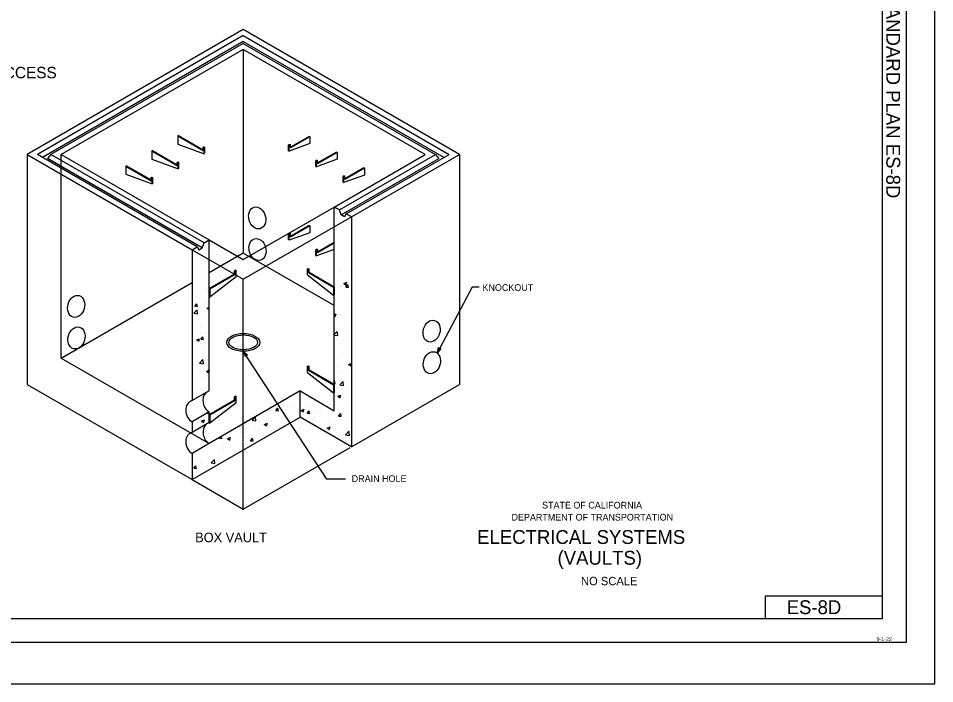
# Model space of a CAD drawing. Extents: x -893 to 867, y -474 to 712.
# Drawn here: x -92 to 867, y -474 to 222 of the extents above; entities that cross this region are included whole.
import ezdxf

# ---------------------------------------------------------------- set-up
doc = ezdxf.new("R2010")
doc.units = 0
for name, color, linetype in [('60 Nongeo Data', 7, 'Continuous'), ('border_INSIDE-BORDER-anno', 7, 'Continuous'), ('border_PLOTTING-ELEMENTS', 7, 'Continuous'), ('border_rw_22x34_Cut_Lines', 7, 'Continuous'), ('border_SHEET', 7, 'Continuous'), ('border_WITHIN-BORDER-anno', 7, 'Continuous'), ('es_DETAIL', 7, 'Continuous'), ('es_DETAIL-anno', 7, 'Continuous')]:
    doc.layers.add(name, color=color, linetype=linetype)

# ---------------------------------------------------------------- blocks, each defined once
blk = doc.blocks.new('AHT')
at = {"layer": '60 Nongeo Data'}
blk.add_lwpolyline([(-5.9055, 1.3189), (0, 0), (-5.9059, -1.3094), (-5.6957, -0.9602), (-1.3693, -0.0035), (-5.6968, 0.9693), (-5.4886, 0.6205), (-2.7193, 0.002), (-5.4858, -0.6114), (-5.2756, -0.2622), (-4.0791, 0.0031), (-5.2799, 0.2713), (-5.1181, 0), (-5.9059, -1.3094), (-5.1181, 0)], close=True, dxfattribs=at)

msp = doc.modelspace()

# ---------------------------------------------------------------- linework, layer by layer
at = {"layer": 'border_PLOTTING-ELEMENTS'}
for points in [[(-893.45, -474.04), (866.55, -474.04), (866.55, 711.96), (-893.45, 711.96)], [(-863.45, 668.96), (836.55, 668.96), (836.55, -431.04), (-863.45, -431.04)]]:
    msp.add_lwpolyline(points, close=True, dxfattribs=at)
at = {"layer": 'border_rw_22x34_Cut_Lines'}
msp.add_lwpolyline([(-863.45, 668.96), (836.55, 668.96), (836.55, -431.04), (-863.45, -431.04)], close=True, dxfattribs=at)
at = {"layer": 'border_SHEET'}
for p, q in [((811.55, 643.96), (811.55, -406.04)), ((689.52, -406.04), (689.52, -382.04)), ((689.52, -382.04), (811.52, -382.04)), ((811.55, -406.04), (-813.45, -406.04))]:
    msp.add_line(p, q, dxfattribs=at)
at = {"layer": 'es_DETAIL'}
for p, q in [((143.26, 210.19), (-82.88, 79.63)), ((143.26, 204), (-72.17, 79.63)), ((369.4, 79.63), (143.26, 210.19)), ((143.26, 204), (358.68, 79.63)), ((143.26, 197.82), (-66.81, 76.53)), ((143.26, 195.76), (-57.89, 79.63)), ((143.26, 197.82), (353.33, 76.53)), ((143.26, 195.76), (344.4, 79.63)), ((143.26, 189.57), (-47.17, 79.63)), ((333.69, 79.63), (143.26, 189.57)), ((143.26, 189.57), (143.26, -23.51)), ((75.53, 99.32), (74.88, 98.95)), ((212.27, 98.58), (212.92, 98.2)), ((101.97, 87.45), (101.32, 87.08)), ((101.32, 83.68), (101.32, 87.08)), ((103.08, 86.81), (102.43, 86.43)), ((103.08, 80.83), (103.08, 86.81)), ((190.74, 83.56), (190.74, 89.54)), ((190.74, 89.54), (191.39, 89.16)), ((191.85, 90.18), (192.5, 89.81)), ((192.5, 86.41), (192.5, 89.81)), ((-82.88, 79.63), (89.7, -20.01)), ((-82.88, 79.63), (-82.88, -160.95)), ((95.05, -16.92), (-72.17, 79.63)), ((-57.89, 79.63), (-61.46, 75.5)), ((102.2, -12.8), (-57.89, 79.63)), ((-47.17, 79.63), (107.55, -9.71)), ((-47.17, -133.46), (-47.17, 79.63)), ((48.34, 83.62), (47.69, 83.25)), ((190.74, 83.56), (191.39, 83.18)), ((238.47, 24.65), (333.69, 79.63)), ((240.8, 82.11), (241.45, 81.73)), ((243.83, 21.56), (344.4, 79.63)), ((250.97, 17.44), (358.68, 79.63)), ((256.33, 14.35), (369.4, 79.63)), ((344.4, 79.63), (347.97, 75.5)), ((369.4, 79.63), (369.4, -160.95)), ((100.41, -17.95), (-61.46, 75.5)), ((20.98, 67.82), (20.33, 67.45)), ((74.77, 71.75), (74.12, 71.37)), ((74.12, 67.98), (74.12, 71.37)), ((75.88, 71.11), (75.23, 70.73)), ((75.88, 65.13), (75.88, 71.11)), ((219.27, 67.09), (219.27, 73.07)), ((219.27, 73.07), (219.92, 72.69)), ((220.38, 73.71), (221.03, 73.33)), ((221.03, 69.94), (221.03, 73.33)), ((245.61, 16.41), (347.97, 75.5)), ((75.88, 65.13), (75.23, 64.75)), ((219.27, 67.09), (219.92, 66.71)), ((269.33, 65.63), (269.98, 65.26)), ((47.41, 55.95), (46.76, 55.58)), ((46.76, 52.19), (46.76, 55.58)), ((48.52, 55.31), (47.87, 54.94)), ((48.52, 49.33), (47.87, 48.96)), ((48.52, 49.33), (48.52, 55.31)), ((247.8, 50.62), (247.8, 56.6)), ((247.8, 56.6), (248.45, 56.22)), ((247.8, 50.62), (248.45, 50.24)), ((248.91, 57.24), (249.56, 56.86)), ((249.56, 53.47), (249.56, 56.86)), ((238.47, -188.43), (238.47, 24.65)), ((243.83, 21.56), (238.47, 24.65)), ((245.61, 16.41), (243.83, 21.56)), ((249.19, 14.35), (245.61, 16.41)), ((250.97, 17.44), (249.19, 14.35)), ((256.33, 14.35), (250.97, 17.44)), ((256.33, 14.35), (256.33, -226.23)), ((212.27, 5.31), (212.92, 4.94)), ((190.74, -9.71), (190.74, -3.73)), ((190.74, -3.73), (191.39, -4.1)), ((191.85, -3.09), (192.5, -3.46)), ((192.5, -6.85), (192.5, -3.46)), ((89.7, -20.01), (95.05, -16.92)), ((95.05, -16.92), (96.84, -20.01)), ((96.84, -20.01), (100.41, -17.95)), ((100.41, -17.95), (102.2, -12.8)), ((102.2, -12.8), (107.55, -9.71)), ((103.08, -12.44), (102.43, -12.81)), ((107.55, -167.67), (107.55, -9.71)), ((89.7, -20.01), (89.7, -177.98)), ((143.26, -23.51), (107.55, -44.13)), ((238.47, -78.49), (143.26, -23.51)), ((219.27, -26.18), (219.27, -20.2)), ((219.27, -20.2), (219.92, -20.58)), ((219.27, -26.18), (219.92, -26.56)), ((220.38, -19.56), (221.03, -19.93)), ((221.03, -19.93), (221.03, -23.33)), ((250.6, -31.86), (250.6, -31.86)), ((135.1, -41.56), (133.99, -42.2)), ((133.99, -45.59), (133.99, -42.2)), ((133.99, -42.2), (134.64, -42.58)), ((135.75, -41.94), (134.64, -42.58)), ((134.64, -45.97), (134.64, -42.58)), ((135.1, -41.56), (135.75, -41.94)), ((135.75, -48.45), (135.75, -41.94)), ((210.93, -39.54), (210.28, -39.92)), ((210.28, -46.43), (210.28, -39.92)), ((210.28, -39.92), (211.39, -40.56)), ((210.28, -46.43), (237.82, -67.62)), ((210.93, -39.54), (212.04, -40.18)), ((212.04, -40.18), (211.39, -40.56)), ((211.39, -43.95), (211.39, -40.56)), ((212.04, -43.57), (212.04, -40.18)), ((243.94, -42.85), (243.94, -42.85)), ((246.34, -41.84), (246.34, -41.84)), ((250.16, -42.37), (250.16, -42.37)), ((-47.17, -133.46), (89.7, -54.44)), ((135.75, -48.45), (108.2, -69.64)), ((143.26, -291.51), (143.26, -50.94)), ((238.55, -49.93), (238.55, -49.93)), ((245.78, -57.09), (245.78, -57.09)), ((248.34, -55.24), (251.55, -54.01)), ((248.34, -55.24), (250.62, -56.77)), ((250.01, -48.42), (250.01, -48.42)), ((250.45, -59.11), (252.65, -56.48)), ((250.62, -56.77), (251.55, -54.01)), ((253.18, -59.35), (252.65, -56.48)), ((253.6, -49), (253.6, -49)), ((105.43, -61.03), (105.43, -61.03)), ((107.55, -60.86), (108.2, -61.23)), ((107.55, -60.86), (107.55, -69.27)), ((108.2, -61.23), (108.2, -69.64)), ((238.47, -58.84), (237.82, -59.21)), ((237.82, -59.21), (237.82, -67.62)), ((238.47, -58.84), (238.47, -67.25)), ((250.45, -59.11), (253.18, -59.35)), ((255.31, -64.2), (255.31, -64.2)), ((89.86, -69.89), (89.86, -69.89)), ((92.51, -79.19), (94.72, -76.56)), ((94.11, -68.94), (94.11, -68.94)), ((95.25, -79.43), (94.72, -76.56)), ((104.87, -76.28), (104.87, -76.28)), ((107.55, -69.27), (108.2, -69.64)), ((238.47, -67.25), (237.82, -67.62)), ((245.22, -72.34), (245.22, -72.34)), ((248.27, -69.71), (248.27, -69.71)), ((91.39, -86.5), (94.95, -82.78)), ((92.51, -79.19), (95.25, -79.43)), ((95.46, -87.13), (94.95, -82.78)), ((103.64, -84.37), (103.64, -84.37)), ((105.52, -81.12), (107.55, -80.34)), ((105.52, -81.12), (107.55, -82.49)), ((243.26, -82.27), (243.26, -82.27)), ((91.39, -86.5), (95.46, -87.13)), ((104.32, -91.53), (104.32, -91.53)), ((238.47, -87.97), (240.4, -87.23)), ((238.47, -89.32), (239.47, -89.99)), ((239.47, -89.99), (240.4, -87.23)), ((244.67, -87.59), (244.67, -87.59)), ((250.36, -90.57), (250.36, -90.57)), ((98.94, -101.27), (98.94, -101.27)), ((244.11, -102.84), (244.11, -102.84)), ((250.02, -100.38), (250.02, -100.38)), ((94.37, -114.34), (97.58, -113.11)), ((94.37, -114.34), (96.65, -115.88)), ((94.52, -107.66), (94.52, -107.66)), ((96.65, -115.88), (97.58, -113.11)), ((98.87, -113.65), (101.07, -111.02)), ((98.87, -113.65), (101.6, -113.89)), ((98.95, -107.28), (98.95, -107.28)), ((101.6, -113.89), (101.07, -111.02)), ((103.76, -106.78), (103.76, -106.78)), ((238.47, -108.82), (241.63, -105.53)), ((238.47, -109.31), (242.13, -109.88)), ((241.25, -113.86), (241.25, -113.86)), ((242.13, -109.88), (241.63, -105.53)), ((248.09, -114.6), (248.09, -114.6)), ((98.36, -117.83), (98.36, -117.83)), ((103.2, -122.03), (103.2, -122.03)), ((243.55, -118.09), (243.55, -118.09)), ((-47.17, -133.46), (107.55, -222.79)), ((89.73, -127.9), (89.73, -127.9)), ((103.66, -133.61), (103.66, -133.61)), ((243, -133.34), (243, -133.34)), ((247.51, -131.16), (247.51, -131.16)), ((248.13, -127.72), (248.13, -127.72)), ((95.26, -137.22), (95.26, -137.22)), ((97.46, -138.71), (101.03, -134.99)), ((97.46, -138.71), (101.53, -139.34)), ((101.53, -139.34), (101.03, -134.99)), ((102.64, -137.28), (102.64, -137.28)), ((210.93, -141.58), (210.28, -141.95)), ((210.28, -148.46), (210.28, -141.95)), ((210.28, -141.95), (211.39, -142.59)), ((210.93, -141.58), (212.04, -142.22)), ((212.04, -142.22), (211.39, -142.59)), ((211.39, -145.98), (211.39, -142.59)), ((212.04, -145.61), (212.04, -142.22)), ((241.99, -143.42), (241.99, -143.42)), ((253.39, -140.12), (256.33, -138.99)), ((253.39, -140.12), (255.67, -141.66)), ((255.67, -141.66), (256.33, -139.7)), ((91.61, -151.68), (91.61, -151.68)), ((102.09, -152.53), (102.09, -152.53)), ((105.22, -148.11), (107.43, -145.48)), ((105.22, -148.11), (107.55, -148.31)), ((107.55, -146.13), (107.43, -145.48)), ((210.28, -148.46), (237.82, -169.66)), ((242.44, -148.59), (242.44, -148.59)), ((252.81, -146.94), (252.81, -146.94)), ((-82.88, -160.95), (89.7, -260.58)), ((100.94, -155.39), (100.94, -155.39)), ((238.47, -160.87), (237.82, -161.25)), ((237.82, -161.25), (237.82, -169.66)), ((238.47, -157.44), (238.86, -156.98)), ((238.47, -159.77), (239.39, -159.85)), ((238.47, -160.87), (238.47, -169.28)), ((239.39, -159.85), (238.86, -156.98)), ((244.13, -161.46), (247.7, -157.74)), ((244.13, -161.46), (248.21, -162.09)), ((247.67, -161.59), (247.67, -161.59)), ((248.21, -162.09), (247.7, -157.74)), ((249.89, -158.39), (249.89, -158.39)), ((256.33, -226.23), (369.4, -160.95)), ((107.55, -167.67), (89.24, -178.25)), ((98.81, -165.29), (98.81, -165.29)), ((101.53, -167.78), (101.53, -167.78)), ((202.77, -167.82), (107.55, -222.79)), ((202.77, -167.82), (238.47, -188.43)), ((202.77, -167.82), (238.47, -188.43)), ((202.77, -195.3), (202.77, -167.82)), ((238.47, -169.28), (237.82, -169.66)), ((240.75, -165.01), (240.75, -165.01)), ((241.88, -163.84), (241.88, -163.84)), ((242.24, -173.34), (245.45, -172.11)), ((244.52, -174.88), (245.45, -172.11)), ((135.75, -180.25), (108.2, -201.44)), ((135.1, -173.36), (133.99, -174)), ((133.99, -177.39), (133.99, -174)), ((133.99, -174), (134.64, -174.38)), ((135.75, -173.73), (134.64, -174.38)), ((134.64, -177.77), (134.64, -174.38)), ((135.1, -173.36), (135.75, -173.73)), ((135.75, -180.25), (135.75, -173.73)), ((241.32, -179.09), (241.32, -179.09)), ((242.24, -173.34), (244.52, -174.88)), ((107.55, -189.73), (89.7, -200.04)), ((105.08, -191.16), (107.55, -191.54)), ((107.55, -200.84), (107.55, -189.73)), ((170.87, -188.69), (170.87, -188.69)), ((170.95, -190.68), (170.95, -190.68)), ((175.04, -188.05), (175.04, -188.05)), ((177.3, -188.32), (179.5, -185.69)), ((177.3, -188.32), (180.03, -188.56)), ((180.03, -188.56), (179.5, -185.69)), ((189.84, -182.93), (189.84, -182.93)), ((194.39, -185.46), (194.39, -185.46)), ((199.5, -189.08), (199.5, -189.08)), ((199.89, -186.87), (199.89, -186.87)), ((203.75, -188.12), (206.96, -186.89)), ((203.75, -188.12), (206.03, -189.65)), ((206.03, -189.65), (206.96, -186.89)), ((210.15, -191.19), (212.36, -188.56)), ((210.15, -191.19), (212.89, -191.43)), ((211.35, -185.36), (211.35, -185.36)), ((212.89, -191.43), (212.36, -188.56)), ((214.29, -183.96), (214.29, -183.96)), ((217.53, -182.53), (217.53, -182.53)), ((221.28, -190.31), (221.28, -190.31)), ((223.95, -190.12), (223.95, -190.12)), ((228.7, -183.08), (228.7, -183.08)), ((238.75, -185), (238.75, -185)), ((243.01, -194.07), (245.22, -191.44)), ((245.75, -194.31), (245.22, -191.44)), ((248, -185.73), (248, -185.73)), ((248.41, -191.15), (248.41, -191.15)), ((89.7, -260.58), (202.77, -195.3)), ((89.7, -200.04), (89.7, -211.15)), ((107.55, -200.84), (89.7, -211.15)), ((95.85, -200.57), (95.85, -200.57)), ((99.43, -199.22), (102.63, -197.99)), ((99.43, -199.22), (101.7, -200.76)), ((100.42, -198.28), (100.42, -198.28)), ((101.7, -200.76), (102.63, -197.99)), ((107.55, -192.65), (108.2, -193.03)), ((107.55, -192.65), (107.55, -201.07)), ((107.55, -201.07), (108.2, -201.44)), ((108.2, -193.03), (108.2, -201.44)), ((152.42, -198.5), (155.9, -194.88)), ((152.42, -198.5), (156.5, -199.13)), ((156.5, -199.13), (156, -194.82)), ((167.85, -199.49), (167.85, -199.49)), ((194.56, -194.9), (194.56, -194.9)), ((256.33, -226.23), (202.77, -195.3)), ((256.33, -226.23), (202.77, -195.3)), ((216.65, -201.14), (216.65, -201.14)), ((216.97, -197.78), (216.97, -197.78)), ((232.26, -200.37), (232.26, -200.37)), ((240.77, -194.34), (240.77, -194.34)), ((243.01, -194.07), (245.75, -194.31)), ((245.58, -197.34), (245.58, -197.34)), ((141.13, -204.07), (141.13, -204.07)), ((146.52, -207.37), (146.52, -207.37)), ((156.27, -205.18), (156.27, -205.18)), ((158.9, -208.75), (158.9, -208.75)), ((165.26, -202.89), (168.47, -201.66)), ((165.26, -202.89), (167.54, -204.43)), ((167.54, -204.43), (168.47, -201.66)), ((170.31, -203.94), (170.31, -203.94)), ((180.72, -206.22), (180.72, -206.22)), ((229.63, -208.28), (229.63, -208.28)), ((231.1, -206.56), (234.3, -205.33)), ((231.1, -206.56), (233.38, -208.1)), ((233.38, -208.1), (234.3, -205.33)), ((240.21, -209.6), (240.21, -209.6)), ((250.21, -213.67), (253.77, -209.95)), ((254.28, -214.3), (253.77, -209.95)), ((254.09, -209.32), (254.09, -209.32)), ((117.94, -217.03), (118.31, -216.58)), ((117.94, -217.03), (120.67, -217.27)), ((120.67, -217.27), (120.33, -215.41)), ((125.39, -218.72), (125.39, -218.72)), ((126.77, -217.67), (129.98, -216.44)), ((126.77, -217.67), (129.05, -219.2)), ((129.05, -219.2), (129.98, -216.44)), ((130.08, -212.54), (130.08, -212.54)), ((141.55, -211.03), (141.55, -211.03)), ((150.79, -219.9), (153, -217.27)), ((150.79, -219.9), (153.53, -220.14)), ((152.11, -214.13), (152.11, -214.13)), ((153.53, -220.14), (153, -217.27)), ((245, -213.89), (245, -213.89)), ((249.75, -216.4), (249.75, -216.4)), ((250.21, -213.67), (254.28, -214.3)), ((107.55, -222.79), (89.7, -233.1)), ((122.82, -225.56), (122.82, -225.56)), ((122.89, -227.56), (122.89, -227.56)), ((129.5, -229.1), (129.5, -229.1)), ((143.26, -291.51), (254.97, -227.01)), ((145.96, -222.62), (145.96, -222.62)), ((146.85, -226.82), (146.85, -226.82)), ((89.7, -233.1), (89.7, -260.58)), ((89.7, -233.4), (90.56, -233.98)), ((108.1, -232.68), (108.1, -232.68)), ((109.61, -243.13), (113.17, -239.41)), ((113.68, -243.76), (113.17, -239.41)), ((116.17, -239.33), (116.17, -239.33)), ((118.03, -230.61), (118.03, -230.61)), ((132.55, -233.71), (132.55, -233.71)), ((91.43, -248.61), (93.64, -245.98)), ((91.43, -248.61), (94.17, -248.85)), ((94.17, -248.85), (93.64, -245.98)), ((98.75, -244.03), (98.75, -244.03)), ((105.98, -248.68), (105.98, -248.68)), ((109.61, -243.13), (113.68, -243.76)), ((122.27, -240.81), (122.27, -240.81)), ((89.7, -260.58), (143.26, -291.51))]:
    msp.add_line(p, q, dxfattribs=at)
for points in [[(74.88, 98.95), (74.88, 90.53), (102.43, 80.45), (102.43, 86.43)], [(74.88, 98.95), (101.32, 83.68)], [(75.53, 99.32), (101.32, 84.44)], [(212.92, 98.2), (212.92, 91.06), (191.39, 83.18), (191.39, 89.16)], [(212.27, 98.58), (192.5, 87.16)], [(212.92, 98.2), (192.5, 86.41)], [(101.32, 87.08), (102.43, 86.43)], [(101.97, 87.45), (103.08, 86.81)], [(191.85, 90.18), (190.74, 89.54)], [(192.5, 89.81), (191.39, 89.16)], [(47.69, 83.25), (47.69, 74.83), (75.23, 64.75), (75.23, 70.73)], [(47.69, 83.25), (74.12, 67.98)], [(48.34, 83.62), (74.12, 68.73)], [(241.45, 81.73), (241.45, 74.59), (219.92, 66.71), (219.92, 72.69)], [(240.8, 82.11), (221.03, 70.69)], [(241.45, 81.73), (221.03, 69.94)], [(20.33, 67.45), (20.33, 59.04), (47.87, 48.96), (47.87, 54.94)], [(20.33, 67.45), (46.76, 52.19)], [(20.98, 67.82), (46.76, 52.94)], [(74.12, 71.37), (75.23, 70.73)], [(74.77, 71.75), (75.88, 71.11)], [(220.38, 73.71), (219.27, 73.07)], [(221.03, 73.33), (219.92, 72.69)], [(269.98, 65.26), (269.98, 58.12), (248.45, 50.24), (248.45, 56.22)], [(269.33, 65.63), (249.56, 54.22)], [(269.98, 65.26), (249.56, 53.47)], [(46.76, 55.58), (47.87, 54.94)], [(47.41, 55.95), (48.52, 55.31)], [(248.91, 57.24), (247.8, 56.6)], [(249.56, 56.86), (248.45, 56.22)], [(107.55, -9.71), (143.26, -30.32), (238.47, 24.65)], [(89.7, -20.01), (143.26, -50.94), (256.33, 14.35)], [(212.92, 4.94), (212.92, -2.21), (191.39, -10.08), (191.39, -4.1)], [(212.27, 5.31), (192.5, -6.1)], [(212.92, 4.94), (192.5, -6.85)], [(191.85, -3.09), (190.74, -3.73)], [(192.5, -3.46), (191.39, -4.1)], [(238.47, -12.5), (221.03, -22.57)], [(238.47, -13.25), (221.03, -23.33)], [(220.38, -19.56), (219.27, -20.2)], [(238.47, -19.77), (219.92, -26.56), (219.92, -20.58)], [(221.03, -19.93), (219.92, -20.58)], [(133.99, -45.59), (107.55, -60.86)], [(134.64, -45.97), (108.2, -61.23)], [(211.39, -43.95), (237.82, -59.21)], [(212.04, -43.57), (238.47, -58.84)], [(211.39, -145.98), (237.82, -161.25)], [(212.04, -145.61), (238.47, -160.87)], [(133.99, -177.39), (107.55, -192.65)], [(134.64, -177.77), (108.2, -193.03)]]:
    msp.add_lwpolyline(points, dxfattribs=at)
for centre, major_axis, ratio in [((157.85, 13.22), (-3.16, 11.24), 0.747785), ((158.14, -19.83), (-3.16, 11.24), 0.747785), ((-31.54, -79.31), (3.16, 11.24), 0.747785), ((340.27, -105.2), (3.16, 11.24), 0.747785), ((-31.25, -112.36), (3.16, 11.24), 0.747785), ((143.26, -116.95), (17.25, 0), 0.542496), ((143.26, -116.95), (15, 0), 0.514169), ((340.55, -138.25), (3.16, 11.24), 0.747785)]:
    msp.add_ellipse(centre, major_axis=major_axis, ratio=ratio, dxfattribs=at)
for centre, start_param, end_param in [((110, -179.32), 0.379985, 2.510071), ((92.11, -189.56), 6.248766, 8.793256), ((110.12, -212.41), 0.380348, 2.49146), ((92.11, -222.63), 6.195602, 8.793256)]:
    msp.add_ellipse(centre, major_axis=(-3.16, 11.24), ratio=0.747785, start_param=start_param, end_param=end_param, dxfattribs=at)
at = {"layer": 'es_DETAIL-anno'}
for points in [[(390.19, -59.14), (382.69, -59.14), (345.94, -128.11)], [(250.08, -260.02), (230.68, -260.02), (143.26, -126.31)]]:
    msp.add_lwpolyline(points, dxfattribs=at)

# ---------------------------------------------------------------- block references
for p, rotation in [((345.94, -128.11), -118.05330187842145), ((143.26, -126.31), 126.59218830872032)]:
    msp.add_blockref('AHT', p, dxfattribs=dict(at, rotation=rotation))

# ---------------------------------------------------------------- texts
at = {"layer": 'border_INSIDE-BORDER-anno'}
for s, height, p in [('STATE OF CALIFORNIA', 7, (455.87, -290.78)), ('DEPARTMENT OF TRANSPORTATION', 7, (423.87, -303.39)), ('ELECTRICAL SYSTEMS', 14.5, (387.95, -327.85)), ('(VAULTS)', 14.5, (472.04, -349.6)), ('NO SCALE', 8.75, (496.52, -371.04))]:
    msp.add_text(s, height=height, dxfattribs=at).set_placement(p)
at = {"layer": 'border_WITHIN-BORDER-anno'}
msp.add_text('2023 STANDARD PLAN ES-8D', height=14.5, rotation=270, dxfattribs=at).set_placement((815.92, 307.4))
for s, height, p in [('ES-8D', 14.5, (711.72, -401.29)), ('9-1-22', 4, (805.73, -429.47))]:
    msp.add_text(s, height=height, dxfattribs=at).set_placement(p)
at = {"layer": 'es_DETAIL-anno'}
for s, height, p in [('VAULT COVER AND ACCESS', 12, (-273.93, 159.29)), ('KNOCKOUT', 7, (393.52, -63.12)), ('BOX VAULT', 10, (92.96, -326.06))]:
    msp.add_text(s, height=height, dxfattribs=at).set_placement(p)
msp.add_text('DRAIN HOLE', height=7, rotation=360, dxfattribs=at).set_placement((256.72, -263.03))

doc.saveas('drawing.dxf')
